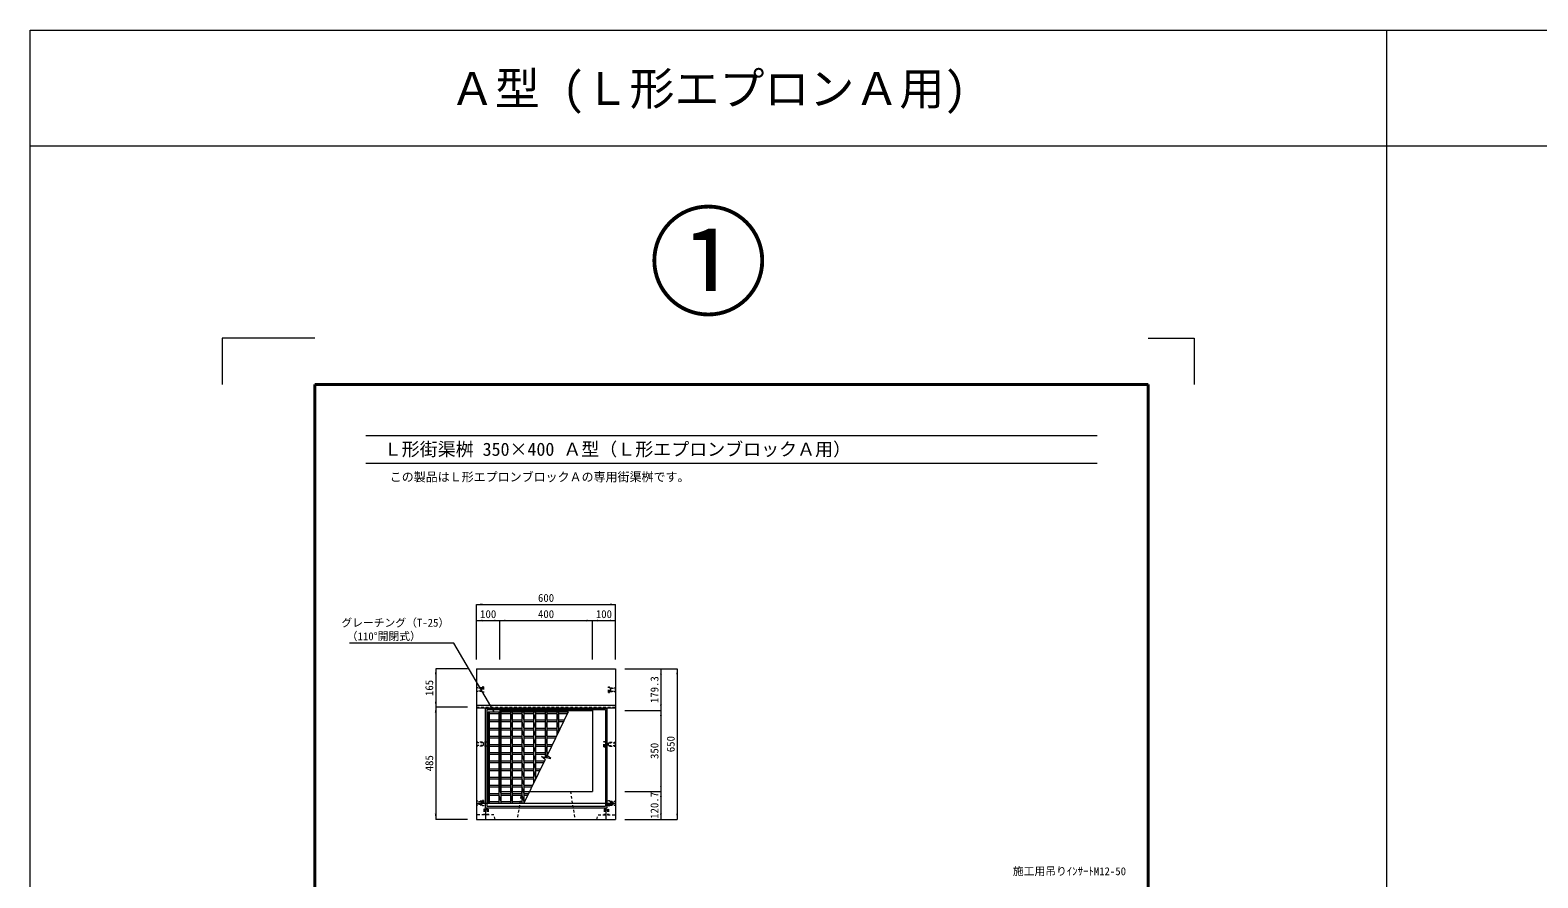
# Model space of a CAD drawing. Units: millimetres at full size. Extents: x 4177 to 21757, y -15978 to -7878.
# Drawn here: x 4177 to 10691, y -11540 to -7878 of the extents above; entities that cross this region are included whole.
import ezdxf
from ezdxf.enums import TextEntityAlignment as Align

# ---------------------------------------------------------------- set-up
doc = ezdxf.new("R2010")
doc.units = ezdxf.units.MM
doc.header["$LTSCALE"] = 15
doc.linetypes.add('USER1', pattern=[1.35, 0.75, -0.6])
doc.layers.add('0_2', color=7, linetype='Continuous')
doc.layers.add('注釈', color=2, linetype='Continuous')
for name, color, linetype, lineweight in [('Defpoints_7', 7, 'Continuous', 13), ('インサート', 3, 'USER1', 5), ('グレーチング', 7, 'Continuous', 5), ('中心線', 241, 'Continuous', 13), ('受枠', 3, 'USER1', 9), ('図枠', 7, 'Continuous', 5), ('境界ブロック', 3, 'USER1', 13), ('寸法線', 7, 'Continuous', 13), ('引出線', 4, 'Continuous', 13), ('枠', 1, 'Continuous', 9), ('補助線', 8, 'Continuous', 13), ('集水桝', 1, 'Continuous', 13)]:
    doc.layers.add(name, color=color, linetype=linetype, lineweight=lineweight)
doc.styles.add('ＭＳ ゴシック', font='')
doc.styles.get('ＭＳ ゴシック').set_extended_font_data('MS Gothic')

# ---------------------------------------------------------------- blocks, each defined once
blk = doc.blocks.new('filled_arrow')
at = {"color": 0, "linetype": 'Continuous', "lineweight": -2}
blk.add_solid([(7.5, 1.25), (0, 0), (7.5, -1.25)], dxfattribs=at)
blk = doc.blocks.new('open_arrow')
at = {"color": 0, "linetype": 'Continuous', "lineweight": -2}
blk.add_lwpolyline([(7.5, 1.25), (0, 0), (7.5, -1.25)], dxfattribs=at)

msp = doc.modelspace()

# ---------------------------------------------------------------- linework, layer by layer
at = {"layer": 'Defpoints_7'}
for p, q in [((5007.1, -9208.4), (5007.1, -9408.4)), ((5407.1, -9208.4), (5007.1, -9208.4)), ((9007.1, -9208.4), (9207.1, -9208.4)), ((9207.1, -9208.4), (9207.1, -9408.4))]:
    msp.add_line(p, q, dxfattribs=at)
at = {"layer": 'インサート'}
for p, q in [((6132.1, -10718.78), (6106.1, -10718.78)), ((6106.1, -10718.78), (6106.1, -10735.28)), ((6126.1, -10721.03), (6106.1, -10721.03)), ((6126.1, -10733.03), (6106.1, -10733.03)), ((6132.1, -10735.28), (6106.1, -10735.28)), ((6126.1, -10721.03), (6126.1, -10733.03)), ((6136.1, -10715.03), (6132.1, -10715.03)), ((6132.1, -10715.03), (6132.1, -10739.03)), ((6136.1, -10739.03), (6132.1, -10739.03)), ((6136.1, -10715.03), (6136.1, -10739.03)), ((6676.1, -10715.03), (6680.1, -10715.03)), ((6676.1, -10739.03), (6676.1, -10715.03)), ((6676.1, -10739.03), (6680.1, -10739.03)), ((6680.1, -10739.03), (6680.1, -10715.03)), ((6680.1, -10718.78), (6706.1, -10718.78)), ((6680.1, -10735.28), (6706.1, -10735.28)), ((6686.1, -10721.03), (6706.1, -10721.03)), ((6686.1, -10733.03), (6686.1, -10721.03)), ((6686.1, -10733.03), (6706.1, -10733.03)), ((6706.1, -10735.28), (6706.1, -10718.78)), ((6152.1, -10953.78), (6106.1, -10953.78)), ((6106.1, -10953.78), (6106.1, -10970.28)), ((6136.1, -10956.03), (6106.1, -10956.03)), ((6136.1, -10968.03), (6106.1, -10968.03)), ((6152.1, -10970.28), (6106.1, -10970.28)), ((6136.1, -10956.03), (6136.1, -10968.03)), ((6156.1, -10950.03), (6152.1, -10950.03)), ((6152.1, -10950.03), (6152.1, -10974.03)), ((6156.1, -10974.03), (6152.1, -10974.03)), ((6156.1, -10950.03), (6156.1, -10974.03)), ((6656.1, -10950.03), (6660.1, -10950.03)), ((6656.1, -10974.03), (6656.1, -10950.03)), ((6656.1, -10974.03), (6660.1, -10974.03)), ((6660.1, -10974.03), (6660.1, -10950.03)), ((6660.1, -10953.78), (6706.1, -10953.78)), ((6660.1, -10970.28), (6706.1, -10970.28)), ((6676.1, -10956.03), (6706.1, -10956.03)), ((6676.1, -10968.03), (6676.1, -10956.03)), ((6676.1, -10968.03), (6706.1, -10968.03)), ((6706.1, -10970.28), (6706.1, -10953.78)), ((6132.1, -11208.78), (6106.1, -11208.78)), ((6106.1, -11208.78), (6106.1, -11225.28)), ((6126.1, -11211.03), (6106.1, -11211.03)), ((6126.1, -11223.03), (6106.1, -11223.03)), ((6132.1, -11225.28), (6106.1, -11225.28)), ((6126.1, -11211.03), (6126.1, -11223.03)), ((6136.1, -11205.03), (6132.1, -11205.03)), ((6132.1, -11205.03), (6132.1, -11229.03)), ((6136.1, -11229.03), (6132.1, -11229.03)), ((6136.1, -11205.03), (6136.1, -11229.03)), ((6136.6, -11243.03), (6136.6, -11268.03)), ((6155.6, -11243.03), (6136.6, -11243.03)), ((6155.6, -11268.03), (6136.6, -11268.03)), ((6140.1, -11243.03), (6140.1, -11268.03)), ((6152.1, -11243.03), (6152.1, -11268.03)), ((6155.6, -11243.03), (6155.6, -11268.03)), ((6656.6, -11243.03), (6656.6, -11268.03)), ((6656.6, -11243.03), (6675.6, -11243.03)), ((6656.6, -11268.03), (6675.6, -11268.03)), ((6660.1, -11243.03), (6660.1, -11268.03)), ((6672.1, -11243.03), (6672.1, -11268.03)), ((6675.6, -11243.03), (6675.6, -11268.03)), ((6676.1, -11205.03), (6680.1, -11205.03)), ((6676.1, -11229.03), (6676.1, -11205.03)), ((6676.1, -11229.03), (6680.1, -11229.03)), ((6680.1, -11229.03), (6680.1, -11205.03)), ((6680.1, -11208.78), (6706.1, -11208.78)), ((6680.1, -11225.28), (6706.1, -11225.28)), ((6686.1, -11211.03), (6706.1, -11211.03)), ((6686.1, -11223.03), (6686.1, -11211.03)), ((6686.1, -11223.03), (6706.1, -11223.03)), ((6706.1, -11225.28), (6706.1, -11208.78))]:
    msp.add_line(p, q, dxfattribs=at)
at = {"layer": 'インサート', "color": 4}
for p, q in [((6137.6, -11242.53), (6137.6, -11243.03)), ((6141.25, -11242.53), (6137.6, -11242.53)), ((6140.75, -11243.03), (6137.6, -11243.03)), ((6140.75, -11243.03), (6140.75, -11246.03)), ((6151.45, -11246.03), (6140.75, -11246.03)), ((6141.25, -11242.53), (6141.25, -11245.53)), ((6150.95, -11245.53), (6141.25, -11245.53)), ((6150.95, -11242.53), (6150.95, -11245.53)), ((6154.6, -11242.53), (6150.95, -11242.53)), ((6151.45, -11243.03), (6151.45, -11246.03)), ((6154.6, -11243.03), (6151.45, -11243.03)), ((6154.6, -11242.53), (6154.6, -11243.03)), ((6657.6, -11242.53), (6657.6, -11243.03)), ((6657.6, -11242.53), (6661.25, -11242.53)), ((6657.6, -11243.03), (6660.75, -11243.03)), ((6660.75, -11243.03), (6660.75, -11246.03)), ((6660.75, -11246.03), (6671.45, -11246.03)), ((6661.25, -11242.53), (6661.25, -11245.53)), ((6661.25, -11245.53), (6670.95, -11245.53)), ((6670.95, -11242.53), (6670.95, -11245.53)), ((6670.95, -11242.53), (6674.6, -11242.53)), ((6671.45, -11243.03), (6671.45, -11246.03)), ((6671.45, -11243.03), (6674.6, -11243.03)), ((6674.6, -11242.53), (6674.6, -11243.03))]:
    msp.add_line(p, q, dxfattribs=at)
at = {"layer": 'グレーチング'}
for p, q in [((6156.1, -10822.58), (6156.1, -11217.58)), ((6156.1, -10822.58), (6502.1, -10822.58)), ((6160.6, -10822.58), (6160.6, -11217.58)), ((6160.6, -10829.58), (6202.1, -10829.58)), ((6160.6, -10857.85), (6202.1, -10857.85)), ((6160.6, -10864.85), (6202.1, -10864.85)), ((6202.1, -10822.58), (6202.1, -11217.58)), ((6202.1, -10829.58), (6210.1, -10857.85)), ((6202.1, -10864.85), (6210.1, -10893.12)), ((6210.1, -10822.58), (6210.1, -11217.58)), ((6210.1, -10829.58), (6252.1, -10829.58)), ((6210.1, -10857.85), (6252.1, -10857.85)), ((6210.1, -10864.85), (6252.1, -10864.85)), ((6252.1, -10822.58), (6252.1, -11217.58)), ((6252.1, -10829.58), (6260.1, -10857.85)), ((6252.1, -10864.85), (6260.1, -10893.12)), ((6260.1, -10822.58), (6260.1, -11217.58)), ((6260.1, -10829.58), (6302.1, -10829.58)), ((6260.1, -10857.85), (6302.1, -10857.85)), ((6260.1, -10864.85), (6302.1, -10864.85)), ((6302.1, -10822.58), (6302.1, -11217.58)), ((6302.1, -10829.58), (6310.1, -10857.85)), ((6302.1, -10864.85), (6310.1, -10893.12)), ((6310.1, -10822.58), (6310.1, -11217.58)), ((6310.1, -10829.58), (6352.1, -10829.58)), ((6310.1, -10857.85), (6352.1, -10857.85)), ((6310.1, -10864.85), (6352.1, -10864.85)), ((6352.1, -10822.58), (6352.1, -11131.17)), ((6352.1, -10829.58), (6360.1, -10857.85)), ((6352.1, -10864.85), (6360.1, -10893.12)), ((6360.1, -10822.58), (6360.1, -11114.71)), ((6360.1, -10829.58), (6402.1, -10829.58)), ((6360.1, -10857.85), (6402.1, -10857.85)), ((6360.1, -10864.85), (6402.1, -10864.85)), ((6402.1, -10822.58), (6402.1, -11019.24)), ((6402.1, -10829.58), (6410.1, -10857.85)), ((6402.1, -10864.85), (6410.1, -10893.12)), ((6410.1, -10822.58), (6410.1, -11020.92)), ((6410.1, -10829.58), (6452.1, -10829.58)), ((6410.1, -10857.85), (6452.1, -10857.85)), ((6410.1, -10864.85), (6452.1, -10864.85)), ((6502.1, -10822.58), (6410.47, -11011.08)), ((6452.1, -10822.58), (6452.1, -10925.44)), ((6452.1, -10829.58), (6460.1, -10857.85)), ((6452.1, -10864.85), (6460.1, -10893.12)), ((6460.1, -10822.58), (6460.1, -10908.98)), ((6460.1, -10829.58), (6498.7, -10829.58)), ((6460.1, -10857.85), (6484.95, -10857.85)), ((6460.1, -10864.85), (6481.55, -10864.85)), ((6160.6, -10893.12), (6202.1, -10893.12)), ((6160.6, -10900.12), (6202.1, -10900.12)), ((6160.6, -10928.4), (6202.1, -10928.4)), ((6160.6, -10935.4), (6202.1, -10935.4)), ((6202.1, -10900.12), (6210.1, -10928.4)), ((6202.1, -10935.4), (6210.1, -10963.67)), ((6210.1, -10893.12), (6252.1, -10893.12)), ((6210.1, -10900.12), (6252.1, -10900.12)), ((6210.1, -10928.4), (6252.1, -10928.4)), ((6210.1, -10935.4), (6252.1, -10935.4)), ((6252.1, -10900.12), (6260.1, -10928.4)), ((6252.1, -10935.4), (6260.1, -10963.67)), ((6260.1, -10893.12), (6302.1, -10893.12)), ((6260.1, -10900.12), (6302.1, -10900.12)), ((6260.1, -10928.4), (6302.1, -10928.4)), ((6260.1, -10935.4), (6302.1, -10935.4)), ((6302.1, -10900.12), (6310.1, -10928.4)), ((6302.1, -10935.4), (6310.1, -10963.67)), ((6310.1, -10893.12), (6352.1, -10893.12)), ((6310.1, -10900.12), (6352.1, -10900.12)), ((6310.1, -10928.4), (6352.1, -10928.4)), ((6310.1, -10935.4), (6352.1, -10935.4)), ((6352.1, -10900.12), (6360.1, -10928.4)), ((6352.1, -10935.4), (6360.1, -10963.67)), ((6360.1, -10893.12), (6402.1, -10893.12)), ((6360.1, -10900.12), (6402.1, -10900.12)), ((6360.1, -10928.4), (6402.1, -10928.4)), ((6360.1, -10935.4), (6402.1, -10935.4)), ((6402.1, -10900.12), (6410.1, -10928.4)), ((6402.1, -10935.4), (6410.1, -10963.67)), ((6410.1, -10893.12), (6452.1, -10893.12)), ((6410.1, -10900.12), (6452.1, -10900.12)), ((6410.1, -10928.4), (6450.66, -10928.4)), ((6410.1, -10935.4), (6447.26, -10935.4)), ((6452.1, -10900.12), (6456.63, -10916.13)), ((6460.1, -10893.12), (6467.81, -10893.12)), ((6460.1, -10900.12), (6464.41, -10900.12)), ((6160.6, -10963.67), (6202.1, -10963.67)), ((6160.6, -10970.67), (6202.1, -10970.67)), ((6160.6, -10998.94), (6202.1, -10998.94)), ((6160.6, -11005.94), (6202.1, -11005.94)), ((6202.1, -10970.67), (6210.1, -10998.94)), ((6202.1, -11005.94), (6210.1, -11034.21)), ((6210.1, -10963.67), (6252.1, -10963.67)), ((6210.1, -10970.67), (6252.1, -10970.67)), ((6210.1, -10998.94), (6252.1, -10998.94)), ((6210.1, -11005.94), (6252.1, -11005.94)), ((6252.1, -10970.67), (6260.1, -10998.94)), ((6252.1, -11005.94), (6260.1, -11034.21)), ((6260.1, -10963.67), (6302.1, -10963.67)), ((6260.1, -10970.67), (6302.1, -10970.67)), ((6260.1, -10998.94), (6302.1, -10998.94)), ((6260.1, -11005.94), (6302.1, -11005.94)), ((6302.1, -10970.67), (6310.1, -10998.94)), ((6302.1, -11005.94), (6310.1, -11034.21)), ((6310.1, -10963.67), (6352.1, -10963.67)), ((6310.1, -10970.67), (6352.1, -10970.67)), ((6310.1, -10998.94), (6352.1, -10998.94)), ((6310.1, -11005.94), (6352.1, -11005.94)), ((6352.1, -10970.67), (6360.1, -10998.94)), ((6352.1, -11005.94), (6360.1, -11034.21)), ((6360.1, -10963.67), (6402.1, -10963.67)), ((6360.1, -10970.67), (6402.1, -10970.67)), ((6360.1, -10998.94), (6402.1, -10998.94)), ((6360.1, -11005.94), (6402.1, -11005.94)), ((6402.1, -10970.67), (6410.1, -10998.94)), ((6402.1, -11005.94), (6406.1, -11020.08)), ((6410.1, -10963.67), (6433.52, -10963.67)), ((6410.1, -10970.67), (6430.12, -10970.67)), ((6410.1, -10998.94), (6416.37, -10998.94)), ((6410.1, -11005.94), (6412.97, -11005.94)), ((6160.6, -11034.21), (6202.1, -11034.21)), ((6160.6, -11041.21), (6202.1, -11041.21)), ((6160.6, -11069.49), (6202.1, -11069.49)), ((6202.1, -11041.21), (6210.1, -11069.49)), ((6210.1, -11034.21), (6252.1, -11034.21)), ((6210.1, -11041.21), (6252.1, -11041.21)), ((6210.1, -11069.49), (6252.1, -11069.49)), ((6252.1, -11041.21), (6260.1, -11069.49)), ((6260.1, -11034.21), (6302.1, -11034.21)), ((6260.1, -11041.21), (6302.1, -11041.21)), ((6260.1, -11069.49), (6302.1, -11069.49)), ((6302.1, -11041.21), (6310.1, -11069.49)), ((6401.73, -11029.07), (6310.1, -11217.58)), ((6310.1, -11034.21), (6352.1, -11034.21)), ((6310.1, -11041.21), (6352.1, -11041.21)), ((6310.1, -11069.49), (6352.1, -11069.49)), ((6352.1, -11041.21), (6360.1, -11069.49)), ((6360.1, -11034.21), (6399.23, -11034.21)), ((6360.1, -11041.21), (6395.83, -11041.21)), ((6360.1, -11069.49), (6382.08, -11069.49)), ((6401.73, -11029.07), (6385.93, -11015.83)), ((6385.93, -11015.83), (6426.27, -11024.32)), ((6426.27, -11024.32), (6410.47, -11011.08)), ((6160.6, -11076.49), (6202.1, -11076.49)), ((6160.6, -11104.76), (6202.1, -11104.76)), ((6160.6, -11111.76), (6202.1, -11111.76)), ((6202.1, -11076.49), (6210.1, -11104.76)), ((6202.1, -11111.76), (6210.1, -11140.03)), ((6210.1, -11076.49), (6252.1, -11076.49)), ((6210.1, -11104.76), (6252.1, -11104.76)), ((6210.1, -11111.76), (6252.1, -11111.76)), ((6252.1, -11076.49), (6260.1, -11104.76)), ((6252.1, -11111.76), (6260.1, -11140.03)), ((6260.1, -11076.49), (6302.1, -11076.49)), ((6260.1, -11104.76), (6302.1, -11104.76)), ((6260.1, -11111.76), (6302.1, -11111.76)), ((6302.1, -11076.49), (6310.1, -11104.76)), ((6302.1, -11111.76), (6310.1, -11140.03)), ((6310.1, -11076.49), (6352.1, -11076.49)), ((6310.1, -11104.76), (6352.1, -11104.76)), ((6310.1, -11111.76), (6352.1, -11111.76)), ((6352.1, -11076.49), (6360.1, -11104.76)), ((6352.1, -11111.76), (6355.57, -11124.03)), ((6360.1, -11076.49), (6378.68, -11076.49)), ((6360.1, -11104.76), (6364.94, -11104.76)), ((6360.1, -11111.76), (6361.54, -11111.76)), ((6160.6, -11140.03), (6202.1, -11140.03)), ((6160.6, -11147.03), (6202.1, -11147.03)), ((6160.6, -11175.31), (6202.1, -11175.31)), ((6160.6, -11182.31), (6202.1, -11182.31)), ((6202.1, -11147.03), (6210.1, -11175.31)), ((6202.1, -11182.31), (6210.1, -11210.58)), ((6210.1, -11140.03), (6252.1, -11140.03)), ((6210.1, -11147.03), (6252.1, -11147.03)), ((6210.1, -11175.31), (6252.1, -11175.31)), ((6210.1, -11182.31), (6252.1, -11182.31)), ((6252.1, -11147.03), (6260.1, -11175.31)), ((6252.1, -11182.31), (6260.1, -11210.58)), ((6260.1, -11140.03), (6302.1, -11140.03)), ((6260.1, -11147.03), (6302.1, -11147.03)), ((6260.1, -11175.31), (6302.1, -11175.31)), ((6260.1, -11182.31), (6302.1, -11182.31)), ((6302.1, -11147.03), (6310.1, -11175.31)), ((6302.1, -11182.31), (6310.1, -11210.58)), ((6310.1, -11140.03), (6347.79, -11140.03)), ((6310.1, -11147.03), (6344.39, -11147.03)), ((6310.1, -11175.31), (6330.65, -11175.31)), ((6310.1, -11182.31), (6327.25, -11182.31)), ((6156.1, -11217.58), (6310.1, -11217.58)), ((6160.6, -11210.58), (6202.1, -11210.58)), ((6210.1, -11210.58), (6252.1, -11210.58)), ((6260.1, -11210.58), (6302.1, -11210.58)), ((6310.1, -11210.58), (6313.5, -11210.58))]:
    msp.add_line(p, q, dxfattribs=at)
at = {"layer": '中心線'}
for p, q in [((6146.1, -11287.03), (6146.1, -11243.03)), ((6666.1, -11287.03), (6666.1, -11243.03))]:
    msp.add_line(p, q, dxfattribs=at)
at = {"layer": '受枠', "linetype": 'Continuous'}
for p, q in [((6143.6, -10806.58), (6668.6, -10806.58)), ((6143.6, -10806.58), (6143.6, -11236.58)), ((6149.6, -10812.58), (6662.6, -10812.58)), ((6149.6, -10812.58), (6149.6, -11230.58)), ((6662.6, -10812.58), (6662.6, -11230.58)), ((6668.6, -10806.58), (6668.6, -11236.58)), ((6143.6, -11236.58), (6668.6, -11236.58)), ((6149.6, -11230.58), (6662.6, -11230.58))]:
    msp.add_line(p, q, dxfattribs=at)
at = {"layer": '図枠', "lineweight": 40}
for p, q in [((5407.1, -9408.4), (9007.1, -9408.4)), ((5407.1, -9408.4), (5407.1, -14948.4)), ((9007.1, -9408.4), (9007.1, -14948.4))]:
    msp.add_line(p, q, dxfattribs=at)
at = {"layer": '図枠', "lineweight": 13}
for p, q in [((5627.1, -9628.4), (8787.1, -9628.4)), ((5627.1, -9748.4), (8787.1, -9748.4))]:
    msp.add_line(p, q, dxfattribs=at)
at = {"layer": '境界ブロック', "lineweight": 5}
msp.add_line((6106.1, -10802.03), (6706.1, -10802.03), dxfattribs=at)
at = {"layer": '寸法線'}
for p, q in [((6106.1, -10358.53), (6706.1, -10358.53)), ((6106.1, -10597.03), (6106.1, -10358.53)), ((6706.1, -10597.03), (6706.1, -10358.53)), ((6106.1, -10428.53), (6206.1, -10428.53)), ((6106.1, -10597.03), (6106.1, -10428.53)), ((6206.1, -10597.03), (6206.1, -10428.53)), ((6206.1, -10428.53), (6606.1, -10428.53)), ((6206.1, -10597.03), (6206.1, -10428.53)), ((6606.1, -10597.03), (6606.1, -10428.53)), ((6606.1, -10428.53), (6706.1, -10428.53)), ((6606.1, -10597.03), (6606.1, -10428.53)), ((6706.1, -10597.03), (6706.1, -10428.53)), ((5929.4, -10637.03), (5929.4, -10802.03)), ((6066.1, -10637.03), (5929.4, -10637.03)), ((6746.1, -10637.03), (6902.56, -10637.03)), ((6746.1, -10637.03), (6972.56, -10637.03)), ((6902.56, -10637.03), (6902.56, -10816.33)), ((6972.56, -10637.03), (6972.56, -11287.03)), ((6066.1, -10802.03), (5929.4, -10802.03)), ((5929.4, -10802.03), (5929.4, -11287.03)), ((6066.1, -10802.03), (5929.4, -10802.03)), ((6746.1, -10816.33), (6902.56, -10816.33)), ((6746.1, -10816.33), (6902.56, -10816.33)), ((6902.56, -10816.33), (6902.56, -11166.33)), ((6746.1, -11166.33), (6902.56, -11166.33)), ((6746.1, -11166.33), (6902.56, -11166.33)), ((6902.56, -11166.33), (6902.56, -11287.03)), ((6066.1, -11287.03), (5929.4, -11287.03)), ((6746.1, -11287.03), (6902.56, -11287.03)), ((6746.1, -11287.03), (6972.56, -11287.03))]:
    msp.add_line(p, q, dxfattribs=at)
at = {"layer": '引出線'}
msp.add_lwpolyline([(6181.35, -10822.58), (6007.91, -10526.69), (5557.19, -10526.69)], dxfattribs=at)
at = {"layer": '枠'}
for p, q in [((4177.1, -7878.4), (21757.1, -7878.4)), ((4177.1, -15978.4), (4177.1, -7878.4)), ((10037.1, -7878.4), (10037.1, -15978.4)), ((4177.1, -8378.4), (21757.1, -8378.4))]:
    msp.add_line(p, q, dxfattribs=at)
at = {"layer": '補助線'}
msp.add_line((6106.1, -11217.03), (6706.1, -11217.03), dxfattribs=at)
at = {"layer": '集水桝'}
for p, q in [((6106.1, -10637.03), (6106.1, -11287.03)), ((6106.1, -10637.03), (6706.1, -10637.03)), ((6706.1, -10637.03), (6706.1, -11287.03)), ((6706.1, -10795.93), (6106.1, -10795.93)), ((6706.1, -10806.58), (6106.1, -10806.58)), ((6206.1, -10816.33), (6606.1, -10816.33)), ((6206.1, -10816.33), (6206.1, -11166.33)), ((6606.1, -10816.33), (6606.1, -11166.33)), ((6206.1, -11166.33), (6606.1, -11166.33)), ((6106.1, -11287.03), (6706.1, -11287.03))]:
    msp.add_line(p, q, dxfattribs=at)
at = {"layer": '集水桝', "linetype": 'USER1'}
for p, q in [((6301.1, -11166.33), (6281.1, -11287.03)), ((6511.1, -11166.33), (6531.1, -11287.03)), ((6181.1, -11268.03), (6106.1, -11268.03)), ((6186.1, -11287.03), (6181.1, -11268.03)), ((6626.1, -11287.03), (6631.1, -11268.03)), ((6631.1, -11268.03), (6706.1, -11268.03))]:
    msp.add_line(p, q, dxfattribs=at)

# ---------------------------------------------------------------- block references
at = {"layer": '寸法線', "xscale": 3.2, "yscale": 3.2}
for p in [(6106.1, -10358.53), (6106.1, -10428.53), (6206.1, -10428.53), (6606.1, -10428.53)]:
    msp.add_blockref('filled_arrow', p, dxfattribs=at)
for p, rotation in [((6706.1, -10358.53), 180), ((6206.1, -10428.53), 180), ((6606.1, -10428.53), 180), ((6706.1, -10428.53), 180), ((5929.4, -10637.03), 270), ((6902.56, -10637.03), 270), ((6972.56, -10637.03), 270), ((5929.4, -10802.03), 90), ((5929.4, -10802.03), 270), ((6902.56, -10816.33), 90), ((6902.56, -10816.33), 270), ((6902.56, -11166.33), 90), ((6902.56, -11166.33), 270), ((5929.4, -11287.03), 90), ((6902.56, -11287.03), 90), ((6972.56, -11287.03), 90)]:
    msp.add_blockref('filled_arrow', p, dxfattribs=dict(at, rotation=rotation))
at = {"layer": '引出線', "xscale": 0.16, "yscale": 0.16, "rotation": 120.4}
msp.add_blockref('open_arrow', (6181.35, -10822.58), dxfattribs=at)

# ---------------------------------------------------------------- texts
at = {"layer": '0_2', "style": 'ＭＳ ゴシック'}
msp.add_text('Ａ型 (Ｌ形エプロンＡ用)', height=142.4, dxfattribs=at).set_placement((7107.1, -8130.61), align=Align.MIDDLE_CENTER)
at = {"layer": '図枠', "style": 'ＭＳ ゴシック'}
for s, height, p in [('\u3000Ｌ形街渠桝 350×400 Ａ型（Ｌ形エプロンブロックＡ用）', 56.96, (5627.1, -9688.4)), ('\u3000\u3000この製品はＬ形エプロンブロックＡの専用街渠桝です。', 37.98, (5627.1, -9808.4))]:
    msp.add_text(s, height=height, dxfattribs=at).set_placement(p, align=Align.MIDDLE_LEFT)
at = {"layer": '寸法線', "style": 'ＭＳ ゴシック'}
for s, p in [('600', (6406.1, -10330.53)), ('100', (6156.1, -10400.53)), ('400', (6406.1, -10400.53)), ('100', (6656.1, -10400.53))]:
    msp.add_text(s, height=34.18, dxfattribs=at).set_placement(p, align=Align.MIDDLE_CENTER)
for s, p in [('179.3', (6874.56, -10726.68)), ('165', (5901.4, -10719.53)), ('650', (6944.56, -10962.03)), ('350', (6874.56, -10991.33)), ('485', (5901.4, -11044.53)), ('120.7', (6874.56, -11226.68))]:
    msp.add_text(s, height=34.18, rotation=90, dxfattribs=at).set_placement(p, align=Align.MIDDLE_CENTER)
at = {"layer": '引出線', "style": 'ＭＳ ゴシック'}
for s, p in [('グレーチング（T-25）', (5521.71, -10465.18)), ('（110°開閉式）\u3000\u3000', (5545.02, -10523.68)), ('施工用吊りｲﾝｻｰﾄM12-50', (8423.01, -11538.55))]:
    msp.add_text(s, height=34.18, dxfattribs=at).set_placement(p, align=Align.BOTTOM_LEFT)
at = {"layer": '注釈', "style": 'ＭＳ ゴシック'}
msp.add_text('①', height=379.8, dxfattribs=at).set_placement((7107.1, -8690.4), align=Align.TOP_CENTER)

doc.saveas('drawing.dxf')
